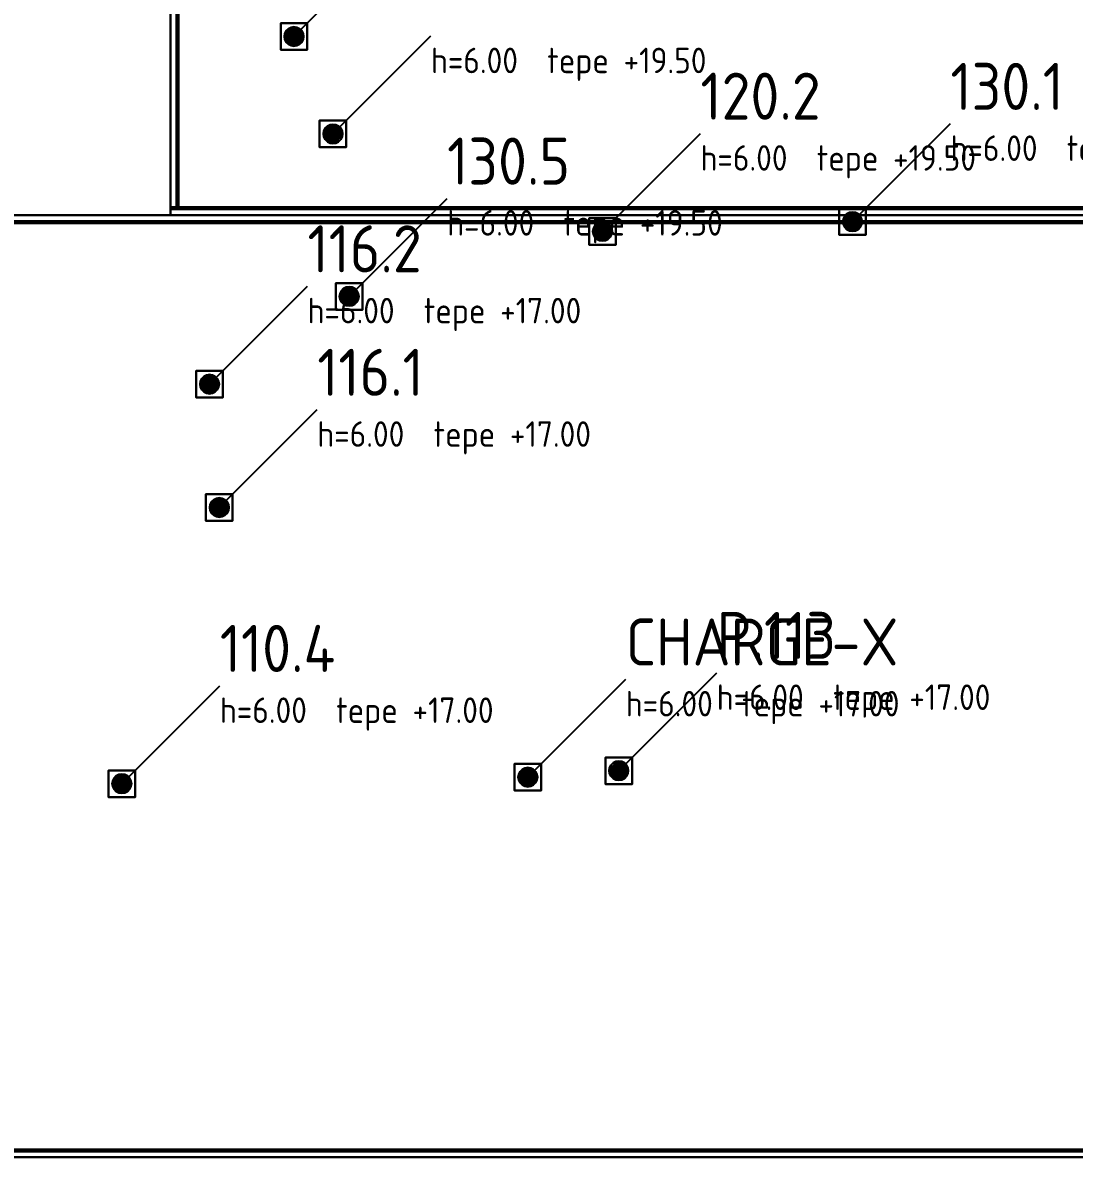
# Model space of a CAD drawing. Header units: millimetres. Extents: x 0 to 319848, y 0 to 191687.
# Drawn here: x 186377 to 240056, y 0 to 57888 of the extents above; entities that cross this region are included whole.
import ezdxf

# ---------------------------------------------------------------- set-up
doc = ezdxf.new("R2010")
doc.units = ezdxf.units.MM
for name, color, linetype in [('00-SINIR', 8, 'Continuous'), ('05-CEPHE', 253, 'Continuous'), ('10-CATI-DOSEME', 254, 'Continuous'), ('11-PARAPET', 9, 'Continuous'), ('20-BACA-110', 1, 'Continuous'), ('20-BACA-116', 3, 'Continuous'), ('20-BACA-120', 4, 'Continuous'), ('20-BACA-130', 5, 'Continuous'), ('20-BACA-180', 40, 'Continuous'), ('20-BACA-DIGER', 12, 'Continuous'), ('20-BACA-P', 92, 'Continuous'), ('30-BACA-KODU', 7, 'Continuous'), ('31-KILAVUZ-CIZGI', 8, 'Continuous')]:
    doc.layers.add(name, color=color, linetype=linetype)
doc.styles.add('ANNOT', font='isocp.shx')

# ---------------------------------------------------------------- blocks, each defined once
blk = doc.blocks.new('BACA_110_D800_H6000')
at = {"layer": '20-BACA-110'}
mesh = blk.add_polyface(dxfattribs=at)
corners = [(-680, -680), (680, -680), (680, 680), (-680, 680), (-680, -680, 400), (680, -680, 400), (680, 680, 400), (-680, 680, 400), (400, 0, 400), (380, 124, 400), (380, 124, 5550), (400, 0, 5550), (324, 235, 400), (324, 235, 5550), (235, 324, 400), (235, 324, 5550), (124, 380, 400), (124, 380, 5550), (0, 400, 400), (0, 400, 5550), (-124, 380, 400), (-124, 380, 5550), (-235, 324, 400), (-235, 324, 5550), (-324, 235, 400), (-324, 235, 5550), (-380, 124, 400), (-380, 124, 5550), (-400, 0, 400), (-400, 0, 5550), (-380, -124, 400), (-380, -124, 5550), (-324, -235, 400), (-324, -235, 5550), (-235, -324, 400), (-235, -324, 5550), (-124, -380, 400), (-124, -380, 5550), (0, -400, 400), (0, -400, 5550), (124, -380, 400), (124, -380, 5550), (235, -324, 400), (235, -324, 5550), (324, -235, 400), (324, -235, 5550), (380, -124, 400), (380, -124, 5550), (488, 0, 3130), (464, 151, 3130), (464, 151, 3270), (488, 0, 3270), (395, 287, 3130), (395, 287, 3270), (287, 395, 3130), (287, 395, 3270), (151, 464, 3130), (151, 464, 3270), (0, 488, 3130), (0, 488, 3270), (-151, 464, 3130), (-151, 464, 3270), (-287, 395, 3130), (-287, 395, 3270), (-395, 287, 3130), (-395, 287, 3270), (-464, 151, 3130), (-464, 151, 3270), (-488, 0, 3130), (-488, 0, 3270), (-464, -151, 3130), (-464, -151, 3270), (-395, -287, 3130), (-395, -287, 3270), (-287, -395, 3130), (-287, -395, 3270), (-151, -464, 3130), (-151, -464, 3270), (0, -488, 3130), (0, -488, 3270), (151, -464, 3130), (151, -464, 3270), (287, -395, 3130), (287, -395, 3270), (395, -287, 3130), (395, -287, 3270), (464, -151, 3130), (464, -151, 3270), (335, 109, 5850), (352, 0, 5850), (285, 207, 5850), (207, 285, 5850), (109, 335, 5850), (0, 352, 5850), (-109, 335, 5850), (-207, 285, 5850), (-285, 207, 5850), (-335, 109, 5850), (-352, 0, 5850), (-335, -109, 5850), (-285, -207, 5850), (-207, -285, 5850), (-109, -335, 5850), (0, -352, 5850), (109, -335, 5850), (207, -285, 5850), (285, -207, 5850), (335, -109, 5850), (380, 0, 5850), (361, 117, 5850), (361, 117, 6000), (380, 0, 6000), (307, 223, 5850), (307, 223, 6000), (223, 307, 5850), (223, 307, 6000), (117, 361, 5850), (117, 361, 6000), (0, 380, 5850), (0, 380, 6000), (-117, 361, 5850), (-117, 361, 6000), (-223, 307, 5850), (-223, 307, 6000), (-307, 223, 5850), (-307, 223, 6000), (-361, 117, 5850), (-361, 117, 6000), (-380, 0, 5850), (-380, 0, 6000), (-361, -117, 5850), (-361, -117, 6000), (-307, -223, 5850), (-307, -223, 6000), (-223, -307, 5850), (-223, -307, 6000), (-117, -361, 5850), (-117, -361, 6000), (0, -380, 5850), (0, -380, 6000), (117, -361, 5850), (117, -361, 6000), (223, -307, 5850), (223, -307, 6000), (307, -223, 5850), (307, -223, 6000), (361, -117, 5850), (361, -117, 6000)]
mesh.append_faces([[corners[k] for k in face] for face in [(0, 1, 2, 3), (4, 5, 6, 7), (0, 1, 5, 4), (1, 2, 6, 5), (2, 3, 7, 6), (3, 0, 4, 7), (8, 9, 10, 11), (9, 12, 13, 10), (12, 14, 15, 13), (14, 16, 17, 15), (16, 18, 19, 17), (18, 20, 21, 19), (20, 22, 23, 21), (22, 24, 25, 23), (24, 26, 27, 25), (26, 28, 29, 27), (28, 30, 31, 29), (30, 32, 33, 31), (32, 34, 35, 33), (34, 36, 37, 35), (36, 38, 39, 37), (38, 40, 41, 39), (40, 42, 43, 41), (42, 44, 45, 43), (44, 46, 47, 45), (46, 8, 11, 47), (8, 9, 12), (11, 10, 13), (8, 12, 14), (11, 13, 15), (8, 14, 16), (11, 15, 17), (8, 16, 18), (11, 17, 19), (8, 18, 20), (11, 19, 21), (8, 20, 22), (11, 21, 23), (8, 22, 24), (11, 23, 25), (8, 24, 26), (11, 25, 27), (8, 26, 28), (11, 27, 29), (8, 28, 30), (11, 29, 31), (8, 30, 32), (11, 31, 33), (8, 32, 34), (11, 33, 35), (8, 34, 36), (11, 35, 37), (8, 36, 38), (11, 37, 39), (8, 38, 40), (11, 39, 41), (8, 40, 42), (11, 41, 43), (8, 42, 44), (11, 43, 45), (8, 44, 46), (11, 45, 47), (48, 49, 50, 51), (49, 52, 53, 50), (52, 54, 55, 53), (54, 56, 57, 55), (56, 58, 59, 57), (58, 60, 61, 59), (60, 62, 63, 61), (62, 64, 65, 63), (64, 66, 67, 65), (66, 68, 69, 67), (68, 70, 71, 69), (70, 72, 73, 71), (72, 74, 75, 73), (74, 76, 77, 75), (76, 78, 79, 77), (78, 80, 81, 79), (80, 82, 83, 81), (82, 84, 85, 83), (84, 86, 87, 85), (86, 48, 51, 87), (11, 10, 88, 89), (10, 13, 90, 88), (13, 15, 91, 90), (15, 17, 92, 91), (17, 19, 93, 92), (19, 21, 94, 93), (21, 23, 95, 94), (23, 25, 96, 95), (25, 27, 97, 96), (27, 29, 98, 97), (29, 31, 99, 98), (31, 33, 100, 99), (33, 35, 101, 100), (35, 37, 102, 101), (37, 39, 103, 102), (39, 41, 104, 103), (41, 43, 105, 104), (43, 45, 106, 105), (45, 47, 107, 106), (47, 11, 89, 107), (108, 109, 110, 111), (109, 112, 113, 110), (112, 114, 115, 113), (114, 116, 117, 115), (116, 118, 119, 117), (118, 120, 121, 119), (120, 122, 123, 121), (122, 124, 125, 123), (124, 126, 127, 125), (126, 128, 129, 127), (128, 130, 131, 129), (130, 132, 133, 131), (132, 134, 135, 133), (134, 136, 137, 135), (136, 138, 139, 137), (138, 140, 141, 139), (140, 142, 143, 141), (142, 144, 145, 143), (144, 146, 147, 145), (146, 108, 111, 147), (108, 109, 112), (111, 110, 113), (108, 112, 114), (111, 113, 115), (108, 114, 116), (111, 115, 117), (108, 116, 118), (111, 117, 119), (108, 118, 120), (111, 119, 121), (108, 120, 122), (111, 121, 123), (108, 122, 124), (111, 123, 125), (108, 124, 126), (111, 125, 127), (108, 126, 128), (111, 127, 129), (108, 128, 130), (111, 129, 131), (108, 130, 132), (111, 131, 133), (108, 132, 134), (111, 133, 135), (108, 134, 136), (111, 135, 137), (108, 136, 138), (111, 137, 139), (108, 138, 140), (111, 139, 141), (108, 140, 142), (111, 141, 143), (108, 142, 144), (111, 143, 145), (108, 144, 146), (111, 145, 147)]])
blk = doc.blocks.new('BACA_116_D800_H6000')
at = {"layer": '20-BACA-116'}
mesh = blk.add_polyface(dxfattribs=at)
corners = [(-680, -680), (680, -680), (680, 680), (-680, 680), (-680, -680, 400), (680, -680, 400), (680, 680, 400), (-680, 680, 400), (400, 0, 400), (380, 124, 400), (380, 124, 5550), (400, 0, 5550), (324, 235, 400), (324, 235, 5550), (235, 324, 400), (235, 324, 5550), (124, 380, 400), (124, 380, 5550), (0, 400, 400), (0, 400, 5550), (-124, 380, 400), (-124, 380, 5550), (-235, 324, 400), (-235, 324, 5550), (-324, 235, 400), (-324, 235, 5550), (-380, 124, 400), (-380, 124, 5550), (-400, 0, 400), (-400, 0, 5550), (-380, -124, 400), (-380, -124, 5550), (-324, -235, 400), (-324, -235, 5550), (-235, -324, 400), (-235, -324, 5550), (-124, -380, 400), (-124, -380, 5550), (0, -400, 400), (0, -400, 5550), (124, -380, 400), (124, -380, 5550), (235, -324, 400), (235, -324, 5550), (324, -235, 400), (324, -235, 5550), (380, -124, 400), (380, -124, 5550), (488, 0, 3130), (464, 151, 3130), (464, 151, 3270), (488, 0, 3270), (395, 287, 3130), (395, 287, 3270), (287, 395, 3130), (287, 395, 3270), (151, 464, 3130), (151, 464, 3270), (0, 488, 3130), (0, 488, 3270), (-151, 464, 3130), (-151, 464, 3270), (-287, 395, 3130), (-287, 395, 3270), (-395, 287, 3130), (-395, 287, 3270), (-464, 151, 3130), (-464, 151, 3270), (-488, 0, 3130), (-488, 0, 3270), (-464, -151, 3130), (-464, -151, 3270), (-395, -287, 3130), (-395, -287, 3270), (-287, -395, 3130), (-287, -395, 3270), (-151, -464, 3130), (-151, -464, 3270), (0, -488, 3130), (0, -488, 3270), (151, -464, 3130), (151, -464, 3270), (287, -395, 3130), (287, -395, 3270), (395, -287, 3130), (395, -287, 3270), (464, -151, 3130), (464, -151, 3270), (335, 109, 5850), (352, 0, 5850), (285, 207, 5850), (207, 285, 5850), (109, 335, 5850), (0, 352, 5850), (-109, 335, 5850), (-207, 285, 5850), (-285, 207, 5850), (-335, 109, 5850), (-352, 0, 5850), (-335, -109, 5850), (-285, -207, 5850), (-207, -285, 5850), (-109, -335, 5850), (0, -352, 5850), (109, -335, 5850), (207, -285, 5850), (285, -207, 5850), (335, -109, 5850), (380, 0, 5850), (361, 117, 5850), (361, 117, 6000), (380, 0, 6000), (307, 223, 5850), (307, 223, 6000), (223, 307, 5850), (223, 307, 6000), (117, 361, 5850), (117, 361, 6000), (0, 380, 5850), (0, 380, 6000), (-117, 361, 5850), (-117, 361, 6000), (-223, 307, 5850), (-223, 307, 6000), (-307, 223, 5850), (-307, 223, 6000), (-361, 117, 5850), (-361, 117, 6000), (-380, 0, 5850), (-380, 0, 6000), (-361, -117, 5850), (-361, -117, 6000), (-307, -223, 5850), (-307, -223, 6000), (-223, -307, 5850), (-223, -307, 6000), (-117, -361, 5850), (-117, -361, 6000), (0, -380, 5850), (0, -380, 6000), (117, -361, 5850), (117, -361, 6000), (223, -307, 5850), (223, -307, 6000), (307, -223, 5850), (307, -223, 6000), (361, -117, 5850), (361, -117, 6000)]
mesh.append_faces([[corners[k] for k in face] for face in [(0, 1, 2, 3), (4, 5, 6, 7), (0, 1, 5, 4), (1, 2, 6, 5), (2, 3, 7, 6), (3, 0, 4, 7), (8, 9, 10, 11), (9, 12, 13, 10), (12, 14, 15, 13), (14, 16, 17, 15), (16, 18, 19, 17), (18, 20, 21, 19), (20, 22, 23, 21), (22, 24, 25, 23), (24, 26, 27, 25), (26, 28, 29, 27), (28, 30, 31, 29), (30, 32, 33, 31), (32, 34, 35, 33), (34, 36, 37, 35), (36, 38, 39, 37), (38, 40, 41, 39), (40, 42, 43, 41), (42, 44, 45, 43), (44, 46, 47, 45), (46, 8, 11, 47), (8, 9, 12), (11, 10, 13), (8, 12, 14), (11, 13, 15), (8, 14, 16), (11, 15, 17), (8, 16, 18), (11, 17, 19), (8, 18, 20), (11, 19, 21), (8, 20, 22), (11, 21, 23), (8, 22, 24), (11, 23, 25), (8, 24, 26), (11, 25, 27), (8, 26, 28), (11, 27, 29), (8, 28, 30), (11, 29, 31), (8, 30, 32), (11, 31, 33), (8, 32, 34), (11, 33, 35), (8, 34, 36), (11, 35, 37), (8, 36, 38), (11, 37, 39), (8, 38, 40), (11, 39, 41), (8, 40, 42), (11, 41, 43), (8, 42, 44), (11, 43, 45), (8, 44, 46), (11, 45, 47), (48, 49, 50, 51), (49, 52, 53, 50), (52, 54, 55, 53), (54, 56, 57, 55), (56, 58, 59, 57), (58, 60, 61, 59), (60, 62, 63, 61), (62, 64, 65, 63), (64, 66, 67, 65), (66, 68, 69, 67), (68, 70, 71, 69), (70, 72, 73, 71), (72, 74, 75, 73), (74, 76, 77, 75), (76, 78, 79, 77), (78, 80, 81, 79), (80, 82, 83, 81), (82, 84, 85, 83), (84, 86, 87, 85), (86, 48, 51, 87), (11, 10, 88, 89), (10, 13, 90, 88), (13, 15, 91, 90), (15, 17, 92, 91), (17, 19, 93, 92), (19, 21, 94, 93), (21, 23, 95, 94), (23, 25, 96, 95), (25, 27, 97, 96), (27, 29, 98, 97), (29, 31, 99, 98), (31, 33, 100, 99), (33, 35, 101, 100), (35, 37, 102, 101), (37, 39, 103, 102), (39, 41, 104, 103), (41, 43, 105, 104), (43, 45, 106, 105), (45, 47, 107, 106), (47, 11, 89, 107), (108, 109, 110, 111), (109, 112, 113, 110), (112, 114, 115, 113), (114, 116, 117, 115), (116, 118, 119, 117), (118, 120, 121, 119), (120, 122, 123, 121), (122, 124, 125, 123), (124, 126, 127, 125), (126, 128, 129, 127), (128, 130, 131, 129), (130, 132, 133, 131), (132, 134, 135, 133), (134, 136, 137, 135), (136, 138, 139, 137), (138, 140, 141, 139), (140, 142, 143, 141), (142, 144, 145, 143), (144, 146, 147, 145), (146, 108, 111, 147), (108, 109, 112), (111, 110, 113), (108, 112, 114), (111, 113, 115), (108, 114, 116), (111, 115, 117), (108, 116, 118), (111, 117, 119), (108, 118, 120), (111, 119, 121), (108, 120, 122), (111, 121, 123), (108, 122, 124), (111, 123, 125), (108, 124, 126), (111, 125, 127), (108, 126, 128), (111, 127, 129), (108, 128, 130), (111, 129, 131), (108, 130, 132), (111, 131, 133), (108, 132, 134), (111, 133, 135), (108, 134, 136), (111, 135, 137), (108, 136, 138), (111, 137, 139), (108, 138, 140), (111, 139, 141), (108, 140, 142), (111, 141, 143), (108, 142, 144), (111, 143, 145), (108, 144, 146), (111, 145, 147)]])
blk = doc.blocks.new('BACA_120_D800_H6000')
at = {"layer": '20-BACA-120'}
mesh = blk.add_polyface(dxfattribs=at)
corners = [(-680, -680), (680, -680), (680, 680), (-680, 680), (-680, -680, 400), (680, -680, 400), (680, 680, 400), (-680, 680, 400), (400, 0, 400), (380, 124, 400), (380, 124, 5550), (400, 0, 5550), (324, 235, 400), (324, 235, 5550), (235, 324, 400), (235, 324, 5550), (124, 380, 400), (124, 380, 5550), (0, 400, 400), (0, 400, 5550), (-124, 380, 400), (-124, 380, 5550), (-235, 324, 400), (-235, 324, 5550), (-324, 235, 400), (-324, 235, 5550), (-380, 124, 400), (-380, 124, 5550), (-400, 0, 400), (-400, 0, 5550), (-380, -124, 400), (-380, -124, 5550), (-324, -235, 400), (-324, -235, 5550), (-235, -324, 400), (-235, -324, 5550), (-124, -380, 400), (-124, -380, 5550), (0, -400, 400), (0, -400, 5550), (124, -380, 400), (124, -380, 5550), (235, -324, 400), (235, -324, 5550), (324, -235, 400), (324, -235, 5550), (380, -124, 400), (380, -124, 5550), (488, 0, 3130), (464, 151, 3130), (464, 151, 3270), (488, 0, 3270), (395, 287, 3130), (395, 287, 3270), (287, 395, 3130), (287, 395, 3270), (151, 464, 3130), (151, 464, 3270), (0, 488, 3130), (0, 488, 3270), (-151, 464, 3130), (-151, 464, 3270), (-287, 395, 3130), (-287, 395, 3270), (-395, 287, 3130), (-395, 287, 3270), (-464, 151, 3130), (-464, 151, 3270), (-488, 0, 3130), (-488, 0, 3270), (-464, -151, 3130), (-464, -151, 3270), (-395, -287, 3130), (-395, -287, 3270), (-287, -395, 3130), (-287, -395, 3270), (-151, -464, 3130), (-151, -464, 3270), (0, -488, 3130), (0, -488, 3270), (151, -464, 3130), (151, -464, 3270), (287, -395, 3130), (287, -395, 3270), (395, -287, 3130), (395, -287, 3270), (464, -151, 3130), (464, -151, 3270), (335, 109, 5850), (352, 0, 5850), (285, 207, 5850), (207, 285, 5850), (109, 335, 5850), (0, 352, 5850), (-109, 335, 5850), (-207, 285, 5850), (-285, 207, 5850), (-335, 109, 5850), (-352, 0, 5850), (-335, -109, 5850), (-285, -207, 5850), (-207, -285, 5850), (-109, -335, 5850), (0, -352, 5850), (109, -335, 5850), (207, -285, 5850), (285, -207, 5850), (335, -109, 5850), (380, 0, 5850), (361, 117, 5850), (361, 117, 6000), (380, 0, 6000), (307, 223, 5850), (307, 223, 6000), (223, 307, 5850), (223, 307, 6000), (117, 361, 5850), (117, 361, 6000), (0, 380, 5850), (0, 380, 6000), (-117, 361, 5850), (-117, 361, 6000), (-223, 307, 5850), (-223, 307, 6000), (-307, 223, 5850), (-307, 223, 6000), (-361, 117, 5850), (-361, 117, 6000), (-380, 0, 5850), (-380, 0, 6000), (-361, -117, 5850), (-361, -117, 6000), (-307, -223, 5850), (-307, -223, 6000), (-223, -307, 5850), (-223, -307, 6000), (-117, -361, 5850), (-117, -361, 6000), (0, -380, 5850), (0, -380, 6000), (117, -361, 5850), (117, -361, 6000), (223, -307, 5850), (223, -307, 6000), (307, -223, 5850), (307, -223, 6000), (361, -117, 5850), (361, -117, 6000)]
mesh.append_faces([[corners[k] for k in face] for face in [(0, 1, 2, 3), (4, 5, 6, 7), (0, 1, 5, 4), (1, 2, 6, 5), (2, 3, 7, 6), (3, 0, 4, 7), (8, 9, 10, 11), (9, 12, 13, 10), (12, 14, 15, 13), (14, 16, 17, 15), (16, 18, 19, 17), (18, 20, 21, 19), (20, 22, 23, 21), (22, 24, 25, 23), (24, 26, 27, 25), (26, 28, 29, 27), (28, 30, 31, 29), (30, 32, 33, 31), (32, 34, 35, 33), (34, 36, 37, 35), (36, 38, 39, 37), (38, 40, 41, 39), (40, 42, 43, 41), (42, 44, 45, 43), (44, 46, 47, 45), (46, 8, 11, 47), (8, 9, 12), (11, 10, 13), (8, 12, 14), (11, 13, 15), (8, 14, 16), (11, 15, 17), (8, 16, 18), (11, 17, 19), (8, 18, 20), (11, 19, 21), (8, 20, 22), (11, 21, 23), (8, 22, 24), (11, 23, 25), (8, 24, 26), (11, 25, 27), (8, 26, 28), (11, 27, 29), (8, 28, 30), (11, 29, 31), (8, 30, 32), (11, 31, 33), (8, 32, 34), (11, 33, 35), (8, 34, 36), (11, 35, 37), (8, 36, 38), (11, 37, 39), (8, 38, 40), (11, 39, 41), (8, 40, 42), (11, 41, 43), (8, 42, 44), (11, 43, 45), (8, 44, 46), (11, 45, 47), (48, 49, 50, 51), (49, 52, 53, 50), (52, 54, 55, 53), (54, 56, 57, 55), (56, 58, 59, 57), (58, 60, 61, 59), (60, 62, 63, 61), (62, 64, 65, 63), (64, 66, 67, 65), (66, 68, 69, 67), (68, 70, 71, 69), (70, 72, 73, 71), (72, 74, 75, 73), (74, 76, 77, 75), (76, 78, 79, 77), (78, 80, 81, 79), (80, 82, 83, 81), (82, 84, 85, 83), (84, 86, 87, 85), (86, 48, 51, 87), (11, 10, 88, 89), (10, 13, 90, 88), (13, 15, 91, 90), (15, 17, 92, 91), (17, 19, 93, 92), (19, 21, 94, 93), (21, 23, 95, 94), (23, 25, 96, 95), (25, 27, 97, 96), (27, 29, 98, 97), (29, 31, 99, 98), (31, 33, 100, 99), (33, 35, 101, 100), (35, 37, 102, 101), (37, 39, 103, 102), (39, 41, 104, 103), (41, 43, 105, 104), (43, 45, 106, 105), (45, 47, 107, 106), (47, 11, 89, 107), (108, 109, 110, 111), (109, 112, 113, 110), (112, 114, 115, 113), (114, 116, 117, 115), (116, 118, 119, 117), (118, 120, 121, 119), (120, 122, 123, 121), (122, 124, 125, 123), (124, 126, 127, 125), (126, 128, 129, 127), (128, 130, 131, 129), (130, 132, 133, 131), (132, 134, 135, 133), (134, 136, 137, 135), (136, 138, 139, 137), (138, 140, 141, 139), (140, 142, 143, 141), (142, 144, 145, 143), (144, 146, 147, 145), (146, 108, 111, 147), (108, 109, 112), (111, 110, 113), (108, 112, 114), (111, 113, 115), (108, 114, 116), (111, 115, 117), (108, 116, 118), (111, 117, 119), (108, 118, 120), (111, 119, 121), (108, 120, 122), (111, 121, 123), (108, 122, 124), (111, 123, 125), (108, 124, 126), (111, 125, 127), (108, 126, 128), (111, 127, 129), (108, 128, 130), (111, 129, 131), (108, 130, 132), (111, 131, 133), (108, 132, 134), (111, 133, 135), (108, 134, 136), (111, 135, 137), (108, 136, 138), (111, 137, 139), (108, 138, 140), (111, 139, 141), (108, 140, 142), (111, 141, 143), (108, 142, 144), (111, 143, 145), (108, 144, 146), (111, 145, 147)]])
blk = doc.blocks.new('BACA_130_D800_H6000')
at = {"layer": '20-BACA-130'}
mesh = blk.add_polyface(dxfattribs=at)
corners = [(-680, -680), (680, -680), (680, 680), (-680, 680), (-680, -680, 400), (680, -680, 400), (680, 680, 400), (-680, 680, 400), (400, 0, 400), (380, 124, 400), (380, 124, 5550), (400, 0, 5550), (324, 235, 400), (324, 235, 5550), (235, 324, 400), (235, 324, 5550), (124, 380, 400), (124, 380, 5550), (0, 400, 400), (0, 400, 5550), (-124, 380, 400), (-124, 380, 5550), (-235, 324, 400), (-235, 324, 5550), (-324, 235, 400), (-324, 235, 5550), (-380, 124, 400), (-380, 124, 5550), (-400, 0, 400), (-400, 0, 5550), (-380, -124, 400), (-380, -124, 5550), (-324, -235, 400), (-324, -235, 5550), (-235, -324, 400), (-235, -324, 5550), (-124, -380, 400), (-124, -380, 5550), (0, -400, 400), (0, -400, 5550), (124, -380, 400), (124, -380, 5550), (235, -324, 400), (235, -324, 5550), (324, -235, 400), (324, -235, 5550), (380, -124, 400), (380, -124, 5550), (488, 0, 3130), (464, 151, 3130), (464, 151, 3270), (488, 0, 3270), (395, 287, 3130), (395, 287, 3270), (287, 395, 3130), (287, 395, 3270), (151, 464, 3130), (151, 464, 3270), (0, 488, 3130), (0, 488, 3270), (-151, 464, 3130), (-151, 464, 3270), (-287, 395, 3130), (-287, 395, 3270), (-395, 287, 3130), (-395, 287, 3270), (-464, 151, 3130), (-464, 151, 3270), (-488, 0, 3130), (-488, 0, 3270), (-464, -151, 3130), (-464, -151, 3270), (-395, -287, 3130), (-395, -287, 3270), (-287, -395, 3130), (-287, -395, 3270), (-151, -464, 3130), (-151, -464, 3270), (0, -488, 3130), (0, -488, 3270), (151, -464, 3130), (151, -464, 3270), (287, -395, 3130), (287, -395, 3270), (395, -287, 3130), (395, -287, 3270), (464, -151, 3130), (464, -151, 3270), (335, 109, 5850), (352, 0, 5850), (285, 207, 5850), (207, 285, 5850), (109, 335, 5850), (0, 352, 5850), (-109, 335, 5850), (-207, 285, 5850), (-285, 207, 5850), (-335, 109, 5850), (-352, 0, 5850), (-335, -109, 5850), (-285, -207, 5850), (-207, -285, 5850), (-109, -335, 5850), (0, -352, 5850), (109, -335, 5850), (207, -285, 5850), (285, -207, 5850), (335, -109, 5850), (380, 0, 5850), (361, 117, 5850), (361, 117, 6000), (380, 0, 6000), (307, 223, 5850), (307, 223, 6000), (223, 307, 5850), (223, 307, 6000), (117, 361, 5850), (117, 361, 6000), (0, 380, 5850), (0, 380, 6000), (-117, 361, 5850), (-117, 361, 6000), (-223, 307, 5850), (-223, 307, 6000), (-307, 223, 5850), (-307, 223, 6000), (-361, 117, 5850), (-361, 117, 6000), (-380, 0, 5850), (-380, 0, 6000), (-361, -117, 5850), (-361, -117, 6000), (-307, -223, 5850), (-307, -223, 6000), (-223, -307, 5850), (-223, -307, 6000), (-117, -361, 5850), (-117, -361, 6000), (0, -380, 5850), (0, -380, 6000), (117, -361, 5850), (117, -361, 6000), (223, -307, 5850), (223, -307, 6000), (307, -223, 5850), (307, -223, 6000), (361, -117, 5850), (361, -117, 6000)]
mesh.append_faces([[corners[k] for k in face] for face in [(0, 1, 2, 3), (4, 5, 6, 7), (0, 1, 5, 4), (1, 2, 6, 5), (2, 3, 7, 6), (3, 0, 4, 7), (8, 9, 10, 11), (9, 12, 13, 10), (12, 14, 15, 13), (14, 16, 17, 15), (16, 18, 19, 17), (18, 20, 21, 19), (20, 22, 23, 21), (22, 24, 25, 23), (24, 26, 27, 25), (26, 28, 29, 27), (28, 30, 31, 29), (30, 32, 33, 31), (32, 34, 35, 33), (34, 36, 37, 35), (36, 38, 39, 37), (38, 40, 41, 39), (40, 42, 43, 41), (42, 44, 45, 43), (44, 46, 47, 45), (46, 8, 11, 47), (8, 9, 12), (11, 10, 13), (8, 12, 14), (11, 13, 15), (8, 14, 16), (11, 15, 17), (8, 16, 18), (11, 17, 19), (8, 18, 20), (11, 19, 21), (8, 20, 22), (11, 21, 23), (8, 22, 24), (11, 23, 25), (8, 24, 26), (11, 25, 27), (8, 26, 28), (11, 27, 29), (8, 28, 30), (11, 29, 31), (8, 30, 32), (11, 31, 33), (8, 32, 34), (11, 33, 35), (8, 34, 36), (11, 35, 37), (8, 36, 38), (11, 37, 39), (8, 38, 40), (11, 39, 41), (8, 40, 42), (11, 41, 43), (8, 42, 44), (11, 43, 45), (8, 44, 46), (11, 45, 47), (48, 49, 50, 51), (49, 52, 53, 50), (52, 54, 55, 53), (54, 56, 57, 55), (56, 58, 59, 57), (58, 60, 61, 59), (60, 62, 63, 61), (62, 64, 65, 63), (64, 66, 67, 65), (66, 68, 69, 67), (68, 70, 71, 69), (70, 72, 73, 71), (72, 74, 75, 73), (74, 76, 77, 75), (76, 78, 79, 77), (78, 80, 81, 79), (80, 82, 83, 81), (82, 84, 85, 83), (84, 86, 87, 85), (86, 48, 51, 87), (11, 10, 88, 89), (10, 13, 90, 88), (13, 15, 91, 90), (15, 17, 92, 91), (17, 19, 93, 92), (19, 21, 94, 93), (21, 23, 95, 94), (23, 25, 96, 95), (25, 27, 97, 96), (27, 29, 98, 97), (29, 31, 99, 98), (31, 33, 100, 99), (33, 35, 101, 100), (35, 37, 102, 101), (37, 39, 103, 102), (39, 41, 104, 103), (41, 43, 105, 104), (43, 45, 106, 105), (45, 47, 107, 106), (47, 11, 89, 107), (108, 109, 110, 111), (109, 112, 113, 110), (112, 114, 115, 113), (114, 116, 117, 115), (116, 118, 119, 117), (118, 120, 121, 119), (120, 122, 123, 121), (122, 124, 125, 123), (124, 126, 127, 125), (126, 128, 129, 127), (128, 130, 131, 129), (130, 132, 133, 131), (132, 134, 135, 133), (134, 136, 137, 135), (136, 138, 139, 137), (138, 140, 141, 139), (140, 142, 143, 141), (142, 144, 145, 143), (144, 146, 147, 145), (146, 108, 111, 147), (108, 109, 112), (111, 110, 113), (108, 112, 114), (111, 113, 115), (108, 114, 116), (111, 115, 117), (108, 116, 118), (111, 117, 119), (108, 118, 120), (111, 119, 121), (108, 120, 122), (111, 121, 123), (108, 122, 124), (111, 123, 125), (108, 124, 126), (111, 125, 127), (108, 126, 128), (111, 127, 129), (108, 128, 130), (111, 129, 131), (108, 130, 132), (111, 131, 133), (108, 132, 134), (111, 133, 135), (108, 134, 136), (111, 135, 137), (108, 136, 138), (111, 137, 139), (108, 138, 140), (111, 139, 141), (108, 140, 142), (111, 141, 143), (108, 142, 144), (111, 143, 145), (108, 144, 146), (111, 145, 147)]])
blk = doc.blocks.new('BACA_180_D800_H6000')
at = {"layer": '20-BACA-180'}
mesh = blk.add_polyface(dxfattribs=at)
corners = [(-680, -680), (680, -680), (680, 680), (-680, 680), (-680, -680, 400), (680, -680, 400), (680, 680, 400), (-680, 680, 400), (400, 0, 400), (380, 124, 400), (380, 124, 5550), (400, 0, 5550), (324, 235, 400), (324, 235, 5550), (235, 324, 400), (235, 324, 5550), (124, 380, 400), (124, 380, 5550), (0, 400, 400), (0, 400, 5550), (-124, 380, 400), (-124, 380, 5550), (-235, 324, 400), (-235, 324, 5550), (-324, 235, 400), (-324, 235, 5550), (-380, 124, 400), (-380, 124, 5550), (-400, 0, 400), (-400, 0, 5550), (-380, -124, 400), (-380, -124, 5550), (-324, -235, 400), (-324, -235, 5550), (-235, -324, 400), (-235, -324, 5550), (-124, -380, 400), (-124, -380, 5550), (0, -400, 400), (0, -400, 5550), (124, -380, 400), (124, -380, 5550), (235, -324, 400), (235, -324, 5550), (324, -235, 400), (324, -235, 5550), (380, -124, 400), (380, -124, 5550), (488, 0, 3130), (464, 151, 3130), (464, 151, 3270), (488, 0, 3270), (395, 287, 3130), (395, 287, 3270), (287, 395, 3130), (287, 395, 3270), (151, 464, 3130), (151, 464, 3270), (0, 488, 3130), (0, 488, 3270), (-151, 464, 3130), (-151, 464, 3270), (-287, 395, 3130), (-287, 395, 3270), (-395, 287, 3130), (-395, 287, 3270), (-464, 151, 3130), (-464, 151, 3270), (-488, 0, 3130), (-488, 0, 3270), (-464, -151, 3130), (-464, -151, 3270), (-395, -287, 3130), (-395, -287, 3270), (-287, -395, 3130), (-287, -395, 3270), (-151, -464, 3130), (-151, -464, 3270), (0, -488, 3130), (0, -488, 3270), (151, -464, 3130), (151, -464, 3270), (287, -395, 3130), (287, -395, 3270), (395, -287, 3130), (395, -287, 3270), (464, -151, 3130), (464, -151, 3270), (335, 109, 5850), (352, 0, 5850), (285, 207, 5850), (207, 285, 5850), (109, 335, 5850), (0, 352, 5850), (-109, 335, 5850), (-207, 285, 5850), (-285, 207, 5850), (-335, 109, 5850), (-352, 0, 5850), (-335, -109, 5850), (-285, -207, 5850), (-207, -285, 5850), (-109, -335, 5850), (0, -352, 5850), (109, -335, 5850), (207, -285, 5850), (285, -207, 5850), (335, -109, 5850), (380, 0, 5850), (361, 117, 5850), (361, 117, 6000), (380, 0, 6000), (307, 223, 5850), (307, 223, 6000), (223, 307, 5850), (223, 307, 6000), (117, 361, 5850), (117, 361, 6000), (0, 380, 5850), (0, 380, 6000), (-117, 361, 5850), (-117, 361, 6000), (-223, 307, 5850), (-223, 307, 6000), (-307, 223, 5850), (-307, 223, 6000), (-361, 117, 5850), (-361, 117, 6000), (-380, 0, 5850), (-380, 0, 6000), (-361, -117, 5850), (-361, -117, 6000), (-307, -223, 5850), (-307, -223, 6000), (-223, -307, 5850), (-223, -307, 6000), (-117, -361, 5850), (-117, -361, 6000), (0, -380, 5850), (0, -380, 6000), (117, -361, 5850), (117, -361, 6000), (223, -307, 5850), (223, -307, 6000), (307, -223, 5850), (307, -223, 6000), (361, -117, 5850), (361, -117, 6000)]
mesh.append_faces([[corners[k] for k in face] for face in [(0, 1, 2, 3), (4, 5, 6, 7), (0, 1, 5, 4), (1, 2, 6, 5), (2, 3, 7, 6), (3, 0, 4, 7), (8, 9, 10, 11), (9, 12, 13, 10), (12, 14, 15, 13), (14, 16, 17, 15), (16, 18, 19, 17), (18, 20, 21, 19), (20, 22, 23, 21), (22, 24, 25, 23), (24, 26, 27, 25), (26, 28, 29, 27), (28, 30, 31, 29), (30, 32, 33, 31), (32, 34, 35, 33), (34, 36, 37, 35), (36, 38, 39, 37), (38, 40, 41, 39), (40, 42, 43, 41), (42, 44, 45, 43), (44, 46, 47, 45), (46, 8, 11, 47), (8, 9, 12), (11, 10, 13), (8, 12, 14), (11, 13, 15), (8, 14, 16), (11, 15, 17), (8, 16, 18), (11, 17, 19), (8, 18, 20), (11, 19, 21), (8, 20, 22), (11, 21, 23), (8, 22, 24), (11, 23, 25), (8, 24, 26), (11, 25, 27), (8, 26, 28), (11, 27, 29), (8, 28, 30), (11, 29, 31), (8, 30, 32), (11, 31, 33), (8, 32, 34), (11, 33, 35), (8, 34, 36), (11, 35, 37), (8, 36, 38), (11, 37, 39), (8, 38, 40), (11, 39, 41), (8, 40, 42), (11, 41, 43), (8, 42, 44), (11, 43, 45), (8, 44, 46), (11, 45, 47), (48, 49, 50, 51), (49, 52, 53, 50), (52, 54, 55, 53), (54, 56, 57, 55), (56, 58, 59, 57), (58, 60, 61, 59), (60, 62, 63, 61), (62, 64, 65, 63), (64, 66, 67, 65), (66, 68, 69, 67), (68, 70, 71, 69), (70, 72, 73, 71), (72, 74, 75, 73), (74, 76, 77, 75), (76, 78, 79, 77), (78, 80, 81, 79), (80, 82, 83, 81), (82, 84, 85, 83), (84, 86, 87, 85), (86, 48, 51, 87), (11, 10, 88, 89), (10, 13, 90, 88), (13, 15, 91, 90), (15, 17, 92, 91), (17, 19, 93, 92), (19, 21, 94, 93), (21, 23, 95, 94), (23, 25, 96, 95), (25, 27, 97, 96), (27, 29, 98, 97), (29, 31, 99, 98), (31, 33, 100, 99), (33, 35, 101, 100), (35, 37, 102, 101), (37, 39, 103, 102), (39, 41, 104, 103), (41, 43, 105, 104), (43, 45, 106, 105), (45, 47, 107, 106), (47, 11, 89, 107), (108, 109, 110, 111), (109, 112, 113, 110), (112, 114, 115, 113), (114, 116, 117, 115), (116, 118, 119, 117), (118, 120, 121, 119), (120, 122, 123, 121), (122, 124, 125, 123), (124, 126, 127, 125), (126, 128, 129, 127), (128, 130, 131, 129), (130, 132, 133, 131), (132, 134, 135, 133), (134, 136, 137, 135), (136, 138, 139, 137), (138, 140, 141, 139), (140, 142, 143, 141), (142, 144, 145, 143), (144, 146, 147, 145), (146, 108, 111, 147), (108, 109, 112), (111, 110, 113), (108, 112, 114), (111, 113, 115), (108, 114, 116), (111, 115, 117), (108, 116, 118), (111, 117, 119), (108, 118, 120), (111, 119, 121), (108, 120, 122), (111, 121, 123), (108, 122, 124), (111, 123, 125), (108, 124, 126), (111, 125, 127), (108, 126, 128), (111, 127, 129), (108, 128, 130), (111, 129, 131), (108, 130, 132), (111, 131, 133), (108, 132, 134), (111, 133, 135), (108, 134, 136), (111, 135, 137), (108, 136, 138), (111, 137, 139), (108, 138, 140), (111, 139, 141), (108, 140, 142), (111, 141, 143), (108, 142, 144), (111, 143, 145), (108, 144, 146), (111, 145, 147)]])
blk = doc.blocks.new('BACA_P_D800_H6000')
at = {"layer": '20-BACA-P'}
mesh = blk.add_polyface(dxfattribs=at)
corners = [(-680, -680), (680, -680), (680, 680), (-680, 680), (-680, -680, 400), (680, -680, 400), (680, 680, 400), (-680, 680, 400), (400, 0, 400), (380, 124, 400), (380, 124, 5550), (400, 0, 5550), (324, 235, 400), (324, 235, 5550), (235, 324, 400), (235, 324, 5550), (124, 380, 400), (124, 380, 5550), (0, 400, 400), (0, 400, 5550), (-124, 380, 400), (-124, 380, 5550), (-235, 324, 400), (-235, 324, 5550), (-324, 235, 400), (-324, 235, 5550), (-380, 124, 400), (-380, 124, 5550), (-400, 0, 400), (-400, 0, 5550), (-380, -124, 400), (-380, -124, 5550), (-324, -235, 400), (-324, -235, 5550), (-235, -324, 400), (-235, -324, 5550), (-124, -380, 400), (-124, -380, 5550), (0, -400, 400), (0, -400, 5550), (124, -380, 400), (124, -380, 5550), (235, -324, 400), (235, -324, 5550), (324, -235, 400), (324, -235, 5550), (380, -124, 400), (380, -124, 5550), (488, 0, 3130), (464, 151, 3130), (464, 151, 3270), (488, 0, 3270), (395, 287, 3130), (395, 287, 3270), (287, 395, 3130), (287, 395, 3270), (151, 464, 3130), (151, 464, 3270), (0, 488, 3130), (0, 488, 3270), (-151, 464, 3130), (-151, 464, 3270), (-287, 395, 3130), (-287, 395, 3270), (-395, 287, 3130), (-395, 287, 3270), (-464, 151, 3130), (-464, 151, 3270), (-488, 0, 3130), (-488, 0, 3270), (-464, -151, 3130), (-464, -151, 3270), (-395, -287, 3130), (-395, -287, 3270), (-287, -395, 3130), (-287, -395, 3270), (-151, -464, 3130), (-151, -464, 3270), (0, -488, 3130), (0, -488, 3270), (151, -464, 3130), (151, -464, 3270), (287, -395, 3130), (287, -395, 3270), (395, -287, 3130), (395, -287, 3270), (464, -151, 3130), (464, -151, 3270), (335, 109, 5850), (352, 0, 5850), (285, 207, 5850), (207, 285, 5850), (109, 335, 5850), (0, 352, 5850), (-109, 335, 5850), (-207, 285, 5850), (-285, 207, 5850), (-335, 109, 5850), (-352, 0, 5850), (-335, -109, 5850), (-285, -207, 5850), (-207, -285, 5850), (-109, -335, 5850), (0, -352, 5850), (109, -335, 5850), (207, -285, 5850), (285, -207, 5850), (335, -109, 5850), (380, 0, 5850), (361, 117, 5850), (361, 117, 6000), (380, 0, 6000), (307, 223, 5850), (307, 223, 6000), (223, 307, 5850), (223, 307, 6000), (117, 361, 5850), (117, 361, 6000), (0, 380, 5850), (0, 380, 6000), (-117, 361, 5850), (-117, 361, 6000), (-223, 307, 5850), (-223, 307, 6000), (-307, 223, 5850), (-307, 223, 6000), (-361, 117, 5850), (-361, 117, 6000), (-380, 0, 5850), (-380, 0, 6000), (-361, -117, 5850), (-361, -117, 6000), (-307, -223, 5850), (-307, -223, 6000), (-223, -307, 5850), (-223, -307, 6000), (-117, -361, 5850), (-117, -361, 6000), (0, -380, 5850), (0, -380, 6000), (117, -361, 5850), (117, -361, 6000), (223, -307, 5850), (223, -307, 6000), (307, -223, 5850), (307, -223, 6000), (361, -117, 5850), (361, -117, 6000)]
mesh.append_faces([[corners[k] for k in face] for face in [(0, 1, 2, 3), (4, 5, 6, 7), (0, 1, 5, 4), (1, 2, 6, 5), (2, 3, 7, 6), (3, 0, 4, 7), (8, 9, 10, 11), (9, 12, 13, 10), (12, 14, 15, 13), (14, 16, 17, 15), (16, 18, 19, 17), (18, 20, 21, 19), (20, 22, 23, 21), (22, 24, 25, 23), (24, 26, 27, 25), (26, 28, 29, 27), (28, 30, 31, 29), (30, 32, 33, 31), (32, 34, 35, 33), (34, 36, 37, 35), (36, 38, 39, 37), (38, 40, 41, 39), (40, 42, 43, 41), (42, 44, 45, 43), (44, 46, 47, 45), (46, 8, 11, 47), (8, 9, 12), (11, 10, 13), (8, 12, 14), (11, 13, 15), (8, 14, 16), (11, 15, 17), (8, 16, 18), (11, 17, 19), (8, 18, 20), (11, 19, 21), (8, 20, 22), (11, 21, 23), (8, 22, 24), (11, 23, 25), (8, 24, 26), (11, 25, 27), (8, 26, 28), (11, 27, 29), (8, 28, 30), (11, 29, 31), (8, 30, 32), (11, 31, 33), (8, 32, 34), (11, 33, 35), (8, 34, 36), (11, 35, 37), (8, 36, 38), (11, 37, 39), (8, 38, 40), (11, 39, 41), (8, 40, 42), (11, 41, 43), (8, 42, 44), (11, 43, 45), (8, 44, 46), (11, 45, 47), (48, 49, 50, 51), (49, 52, 53, 50), (52, 54, 55, 53), (54, 56, 57, 55), (56, 58, 59, 57), (58, 60, 61, 59), (60, 62, 63, 61), (62, 64, 65, 63), (64, 66, 67, 65), (66, 68, 69, 67), (68, 70, 71, 69), (70, 72, 73, 71), (72, 74, 75, 73), (74, 76, 77, 75), (76, 78, 79, 77), (78, 80, 81, 79), (80, 82, 83, 81), (82, 84, 85, 83), (84, 86, 87, 85), (86, 48, 51, 87), (11, 10, 88, 89), (10, 13, 90, 88), (13, 15, 91, 90), (15, 17, 92, 91), (17, 19, 93, 92), (19, 21, 94, 93), (21, 23, 95, 94), (23, 25, 96, 95), (25, 27, 97, 96), (27, 29, 98, 97), (29, 31, 99, 98), (31, 33, 100, 99), (33, 35, 101, 100), (35, 37, 102, 101), (37, 39, 103, 102), (39, 41, 104, 103), (41, 43, 105, 104), (43, 45, 106, 105), (45, 47, 107, 106), (47, 11, 89, 107), (108, 109, 110, 111), (109, 112, 113, 110), (112, 114, 115, 113), (114, 116, 117, 115), (116, 118, 119, 117), (118, 120, 121, 119), (120, 122, 123, 121), (122, 124, 125, 123), (124, 126, 127, 125), (126, 128, 129, 127), (128, 130, 131, 129), (130, 132, 133, 131), (132, 134, 135, 133), (134, 136, 137, 135), (136, 138, 139, 137), (138, 140, 141, 139), (140, 142, 143, 141), (142, 144, 145, 143), (144, 146, 147, 145), (146, 108, 111, 147), (108, 109, 112), (111, 110, 113), (108, 112, 114), (111, 113, 115), (108, 114, 116), (111, 115, 117), (108, 116, 118), (111, 117, 119), (108, 118, 120), (111, 119, 121), (108, 120, 122), (111, 121, 123), (108, 122, 124), (111, 123, 125), (108, 124, 126), (111, 125, 127), (108, 126, 128), (111, 127, 129), (108, 128, 130), (111, 129, 131), (108, 130, 132), (111, 131, 133), (108, 132, 134), (111, 133, 135), (108, 134, 136), (111, 135, 137), (108, 136, 138), (111, 137, 139), (108, 138, 140), (111, 139, 141), (108, 140, 142), (111, 141, 143), (108, 142, 144), (111, 143, 145), (108, 144, 146), (111, 145, 147)]])
blk = doc.blocks.new('BACA_DIGER_D800_H6000')
at = {"layer": '20-BACA-DIGER'}
mesh = blk.add_polyface(dxfattribs=at)
corners = [(-680, -680), (680, -680), (680, 680), (-680, 680), (-680, -680, 400), (680, -680, 400), (680, 680, 400), (-680, 680, 400), (400, 0, 400), (380, 124, 400), (380, 124, 5550), (400, 0, 5550), (324, 235, 400), (324, 235, 5550), (235, 324, 400), (235, 324, 5550), (124, 380, 400), (124, 380, 5550), (0, 400, 400), (0, 400, 5550), (-124, 380, 400), (-124, 380, 5550), (-235, 324, 400), (-235, 324, 5550), (-324, 235, 400), (-324, 235, 5550), (-380, 124, 400), (-380, 124, 5550), (-400, 0, 400), (-400, 0, 5550), (-380, -124, 400), (-380, -124, 5550), (-324, -235, 400), (-324, -235, 5550), (-235, -324, 400), (-235, -324, 5550), (-124, -380, 400), (-124, -380, 5550), (0, -400, 400), (0, -400, 5550), (124, -380, 400), (124, -380, 5550), (235, -324, 400), (235, -324, 5550), (324, -235, 400), (324, -235, 5550), (380, -124, 400), (380, -124, 5550), (488, 0, 3130), (464, 151, 3130), (464, 151, 3270), (488, 0, 3270), (395, 287, 3130), (395, 287, 3270), (287, 395, 3130), (287, 395, 3270), (151, 464, 3130), (151, 464, 3270), (0, 488, 3130), (0, 488, 3270), (-151, 464, 3130), (-151, 464, 3270), (-287, 395, 3130), (-287, 395, 3270), (-395, 287, 3130), (-395, 287, 3270), (-464, 151, 3130), (-464, 151, 3270), (-488, 0, 3130), (-488, 0, 3270), (-464, -151, 3130), (-464, -151, 3270), (-395, -287, 3130), (-395, -287, 3270), (-287, -395, 3130), (-287, -395, 3270), (-151, -464, 3130), (-151, -464, 3270), (0, -488, 3130), (0, -488, 3270), (151, -464, 3130), (151, -464, 3270), (287, -395, 3130), (287, -395, 3270), (395, -287, 3130), (395, -287, 3270), (464, -151, 3130), (464, -151, 3270), (335, 109, 5850), (352, 0, 5850), (285, 207, 5850), (207, 285, 5850), (109, 335, 5850), (0, 352, 5850), (-109, 335, 5850), (-207, 285, 5850), (-285, 207, 5850), (-335, 109, 5850), (-352, 0, 5850), (-335, -109, 5850), (-285, -207, 5850), (-207, -285, 5850), (-109, -335, 5850), (0, -352, 5850), (109, -335, 5850), (207, -285, 5850), (285, -207, 5850), (335, -109, 5850), (380, 0, 5850), (361, 117, 5850), (361, 117, 6000), (380, 0, 6000), (307, 223, 5850), (307, 223, 6000), (223, 307, 5850), (223, 307, 6000), (117, 361, 5850), (117, 361, 6000), (0, 380, 5850), (0, 380, 6000), (-117, 361, 5850), (-117, 361, 6000), (-223, 307, 5850), (-223, 307, 6000), (-307, 223, 5850), (-307, 223, 6000), (-361, 117, 5850), (-361, 117, 6000), (-380, 0, 5850), (-380, 0, 6000), (-361, -117, 5850), (-361, -117, 6000), (-307, -223, 5850), (-307, -223, 6000), (-223, -307, 5850), (-223, -307, 6000), (-117, -361, 5850), (-117, -361, 6000), (0, -380, 5850), (0, -380, 6000), (117, -361, 5850), (117, -361, 6000), (223, -307, 5850), (223, -307, 6000), (307, -223, 5850), (307, -223, 6000), (361, -117, 5850), (361, -117, 6000)]
mesh.append_faces([[corners[k] for k in face] for face in [(0, 1, 2, 3), (4, 5, 6, 7), (0, 1, 5, 4), (1, 2, 6, 5), (2, 3, 7, 6), (3, 0, 4, 7), (8, 9, 10, 11), (9, 12, 13, 10), (12, 14, 15, 13), (14, 16, 17, 15), (16, 18, 19, 17), (18, 20, 21, 19), (20, 22, 23, 21), (22, 24, 25, 23), (24, 26, 27, 25), (26, 28, 29, 27), (28, 30, 31, 29), (30, 32, 33, 31), (32, 34, 35, 33), (34, 36, 37, 35), (36, 38, 39, 37), (38, 40, 41, 39), (40, 42, 43, 41), (42, 44, 45, 43), (44, 46, 47, 45), (46, 8, 11, 47), (8, 9, 12), (11, 10, 13), (8, 12, 14), (11, 13, 15), (8, 14, 16), (11, 15, 17), (8, 16, 18), (11, 17, 19), (8, 18, 20), (11, 19, 21), (8, 20, 22), (11, 21, 23), (8, 22, 24), (11, 23, 25), (8, 24, 26), (11, 25, 27), (8, 26, 28), (11, 27, 29), (8, 28, 30), (11, 29, 31), (8, 30, 32), (11, 31, 33), (8, 32, 34), (11, 33, 35), (8, 34, 36), (11, 35, 37), (8, 36, 38), (11, 37, 39), (8, 38, 40), (11, 39, 41), (8, 40, 42), (11, 41, 43), (8, 42, 44), (11, 43, 45), (8, 44, 46), (11, 45, 47), (48, 49, 50, 51), (49, 52, 53, 50), (52, 54, 55, 53), (54, 56, 57, 55), (56, 58, 59, 57), (58, 60, 61, 59), (60, 62, 63, 61), (62, 64, 65, 63), (64, 66, 67, 65), (66, 68, 69, 67), (68, 70, 71, 69), (70, 72, 73, 71), (72, 74, 75, 73), (74, 76, 77, 75), (76, 78, 79, 77), (78, 80, 81, 79), (80, 82, 83, 81), (82, 84, 85, 83), (84, 86, 87, 85), (86, 48, 51, 87), (11, 10, 88, 89), (10, 13, 90, 88), (13, 15, 91, 90), (15, 17, 92, 91), (17, 19, 93, 92), (19, 21, 94, 93), (21, 23, 95, 94), (23, 25, 96, 95), (25, 27, 97, 96), (27, 29, 98, 97), (29, 31, 99, 98), (31, 33, 100, 99), (33, 35, 101, 100), (35, 37, 102, 101), (37, 39, 103, 102), (39, 41, 104, 103), (41, 43, 105, 104), (43, 45, 106, 105), (45, 47, 107, 106), (47, 11, 89, 107), (108, 109, 110, 111), (109, 112, 113, 110), (112, 114, 115, 113), (114, 116, 117, 115), (116, 118, 119, 117), (118, 120, 121, 119), (120, 122, 123, 121), (122, 124, 125, 123), (124, 126, 127, 125), (126, 128, 129, 127), (128, 130, 131, 129), (130, 132, 133, 131), (132, 134, 135, 133), (134, 136, 137, 135), (136, 138, 139, 137), (138, 140, 141, 139), (140, 142, 143, 141), (142, 144, 145, 143), (144, 146, 147, 145), (146, 108, 111, 147), (108, 109, 112), (111, 110, 113), (108, 112, 114), (111, 113, 115), (108, 114, 116), (111, 115, 117), (108, 116, 118), (111, 117, 119), (108, 118, 120), (111, 119, 121), (108, 120, 122), (111, 121, 123), (108, 122, 124), (111, 123, 125), (108, 124, 126), (111, 125, 127), (108, 126, 128), (111, 127, 129), (108, 128, 130), (111, 129, 131), (108, 130, 132), (111, 131, 133), (108, 132, 134), (111, 133, 135), (108, 134, 136), (111, 135, 137), (108, 136, 138), (111, 137, 139), (108, 138, 140), (111, 139, 141), (108, 140, 142), (111, 141, 143), (108, 142, 144), (111, 143, 145), (108, 144, 146), (111, 145, 147)]])

msp = doc.modelspace()

# ---------------------------------------------------------------- linework, layer by layer
at = {"layer": '00-SINIR'}
for points in [[(193927.5, 48067.5), (300007.5, 48067.5), (300007.5, 127627.5), (193927.5, 127627.5)], [(0, 0), (300007.5, 0), (300007.5, 48067.5), (0, 48067.5)]]:
    msp.add_lwpolyline(points, close=True, dxfattribs=at)
at = {"layer": '31-KILAVUZ-CIZGI'}
for points in [[(200226, 57183.75, 19500), (200226, 57183.75, 22000), (205226, 62183.75, 22000)], [(202215, 52211.25, 19500), (202215, 52211.25, 22000), (207215, 57211.25, 22000)], [(228735, 47736, 19500), (228735, 47736, 22000), (233735, 52736, 22000)], [(215972.25, 47238.75, 19500), (215972.25, 47238.75, 22000), (220972.25, 52238.75, 22000)], [(203043.75, 43923.75, 19500), (203043.75, 43923.75, 22000), (208043.75, 48923.75, 22000)], [(195916.5, 39448.5, 17000), (195916.5, 39448.5, 19500), (200916.5, 44448.5, 19500)], [(196413.75, 33150, 17000), (196413.75, 33150, 19500), (201413.75, 38150, 19500)], [(212160, 19392.75, 17000), (212160, 19392.75, 19500), (217160, 24392.75, 19500)], [(216801, 19724.25, 17000), (216801, 19724.25, 19500), (221801, 24724.25, 19500)], [(191441.25, 19061.25, 17000), (191441.25, 19061.25, 19500), (196441.25, 24061.25, 19500)]]:
    msp.add_polyline3d(points, dxfattribs=at)

# ---------------------------------------------------------------- block references
at = {"layer": '20-BACA-110'}
msp.add_blockref('BACA_110_D800_H6000', (191441.25, 19061.25, 11000), dxfattribs=at)
at = {"layer": '20-BACA-116'}
for p in [(195916.5, 39448.5, 11000), (196413.75, 33150, 11000)]:
    msp.add_blockref('BACA_116_D800_H6000', p, dxfattribs=at)
at = {"layer": '20-BACA-120'}
msp.add_blockref('BACA_120_D800_H6000', (215972.25, 47238.75, 13500), dxfattribs=at)
at = {"layer": '20-BACA-130'}
for p in [(202215, 52211.25, 13500), (228735, 47736, 13500), (203043.75, 43923.75, 13500)]:
    msp.add_blockref('BACA_130_D800_H6000', p, dxfattribs=at)
at = {"layer": '20-BACA-180'}
msp.add_blockref('BACA_180_D800_H6000', (200226, 57183.75, 13500), dxfattribs=at)
at = {"layer": '20-BACA-DIGER'}
msp.add_blockref('BACA_DIGER_D800_H6000', (212160, 19392.75, 11000), dxfattribs=at)
at = {"layer": '20-BACA-P'}
msp.add_blockref('BACA_P_D800_H6000', (216801, 19724.25, 11000), dxfattribs=at)

# ---------------------------------------------------------------- texts
at = {"layer": '30-BACA-KODU', "color": 8, "style": 'ANNOT'}
for s, p in [('h=6.00  tepe +19.50', (207215, 55311.25, 22000)), ('h=6.00  tepe +19.50', (233735, 50836, 22000)), ('h=6.00  tepe +19.50', (220972.25, 50338.75, 22000)), ('h=6.00  tepe +19.50', (208043.75, 47023.75, 22000)), ('h=6.00  tepe +17.00', (200916.5, 42548.5, 19500)), ('h=6.00  tepe +17.00', (201413.75, 36250, 19500)), ('h=6.00  tepe +17.00', (217160, 22492.75, 19500)), ('h=6.00  tepe +17.00', (221801, 22824.25, 19500)), ('h=6.00  tepe +17.00', (196441.25, 22161.25, 19500))]:
    msp.add_text(s, height=1300, dxfattribs=at).set_placement(p)
at = {"layer": '30-BACA-KODU', "color": 5, "style": 'ANNOT'}
for s, p in [('130.1', (233735, 53436, 22000)), ('130.5', (208043.75, 49623.75, 22000))]:
    msp.add_text(s, height=2400, dxfattribs=at).set_placement(p)
at = {"layer": '30-BACA-KODU', "color": 4, "style": 'ANNOT'}
msp.add_text('120.2', height=2400, dxfattribs=at).set_placement((220972.25, 52938.75, 22000))
at = {"layer": '30-BACA-KODU', "color": 3, "style": 'ANNOT'}
for s, p in [('116.2', (200916.5, 45148.5, 19500)), ('116.1', (201413.75, 38850, 19500))]:
    msp.add_text(s, height=2400, dxfattribs=at).set_placement(p)
at = {"layer": '30-BACA-KODU', "color": 92, "style": 'ANNOT'}
msp.add_text('P.113', height=2400, dxfattribs=at).set_placement((221801, 25424.25, 19500))
at = {"layer": '30-BACA-KODU', "color": 12, "style": 'ANNOT'}
msp.add_text('CHARGE-X', height=2400, dxfattribs=at).set_placement((217160, 25092.75, 19500))
at = {"layer": '30-BACA-KODU', "color": 1, "style": 'ANNOT'}
msp.add_text('110.4', height=2400, dxfattribs=at).set_placement((196441.25, 24761.25, 19500))

# ---------------------------------------------------------------- meshes
at = {"layer": '05-CEPHE'}
mesh = msp.add_polyface(dxfattribs=at)
corners = [(193927.5, 48067.5), (300007.5, 48067.5), (300007.5, 48467.5), (193927.5, 48467.5), (193927.5, 48067.5, 13100), (300007.5, 48067.5, 13100), (300007.5, 48467.5, 13100), (193927.5, 48467.5, 13100), (193927.5, 127227.5), (300007.5, 127227.5), (300007.5, 127627.5), (193927.5, 127627.5), (193927.5, 127227.5, 13100), (300007.5, 127227.5, 13100), (300007.5, 127627.5, 13100), (193927.5, 127627.5, 13100), (194327.5, 48467.5), (194327.5, 127227.5), (194327.5, 48467.5, 13100), (194327.5, 127227.5, 13100), (299607.5, 48467.5), (299607.5, 127227.5), (299607.5, 48467.5, 13100), (299607.5, 127227.5, 13100)]
mesh.append_faces([[corners[k] for k in face] for face in [(0, 1, 2, 3), (4, 5, 6, 7), (0, 1, 5, 4), (1, 2, 6, 5), (2, 3, 7, 6), (3, 0, 4, 7), (8, 9, 10, 11), (12, 13, 14, 15), (8, 9, 13, 12), (9, 10, 14, 13), (10, 11, 15, 14), (11, 8, 12, 15), (3, 16, 17, 8), (7, 18, 19, 12), (3, 16, 18, 7), (16, 17, 19, 18), (17, 8, 12, 19), (8, 3, 7, 12), (20, 2, 9, 21), (22, 6, 13, 23), (20, 2, 6, 22), (2, 9, 13, 6), (9, 21, 23, 13), (21, 20, 22, 23)]])
mesh = msp.add_polyface(dxfattribs=at)
corners = [(0, 0), (300007.5, 0), (300007.5, 400), (0, 400), (0, 0, 10600), (300007.5, 0, 10600), (300007.5, 400, 10600), (0, 400, 10600), (0, 47667.5), (300007.5, 47667.5), (300007.5, 48067.5), (0, 48067.5), (0, 47667.5, 10600), (300007.5, 47667.5, 10600), (300007.5, 48067.5, 10600), (0, 48067.5, 10600), (400, 400), (400, 47667.5), (400, 400, 10600), (400, 47667.5, 10600), (299607.5, 400), (299607.5, 47667.5), (299607.5, 400, 10600), (299607.5, 47667.5, 10600)]
mesh.append_faces([[corners[k] for k in face] for face in [(0, 1, 2, 3), (4, 5, 6, 7), (0, 1, 5, 4), (1, 2, 6, 5), (2, 3, 7, 6), (3, 0, 4, 7), (8, 9, 10, 11), (12, 13, 14, 15), (8, 9, 13, 12), (9, 10, 14, 13), (10, 11, 15, 14), (11, 8, 12, 15), (3, 16, 17, 8), (7, 18, 19, 12), (3, 16, 18, 7), (16, 17, 19, 18), (17, 8, 12, 19), (8, 3, 7, 12), (20, 2, 9, 21), (22, 6, 13, 23), (20, 2, 6, 22), (2, 9, 13, 6), (9, 21, 23, 13), (21, 20, 22, 23)]])
at = {"layer": '10-CATI-DOSEME'}
mesh = msp.add_polyface(dxfattribs=at)
corners = [(193927.5, 48067.5, 13100), (300007.5, 48067.5, 13100), (300007.5, 127627.5, 13100), (193927.5, 127627.5, 13100), (193927.5, 48067.5, 13500), (300007.5, 48067.5, 13500), (300007.5, 127627.5, 13500), (193927.5, 127627.5, 13500)]
mesh.append_faces([[corners[k] for k in face] for face in [(0, 1, 2, 3), (4, 5, 6, 7), (0, 1, 5, 4), (1, 2, 6, 5), (2, 3, 7, 6), (3, 0, 4, 7)]])
mesh = msp.add_polyface(dxfattribs=at)
corners = [(0, 0, 10600), (300007.5, 0, 10600), (300007.5, 48067.5, 10600), (0, 48067.5, 10600), (0, 0, 11000), (300007.5, 0, 11000), (300007.5, 48067.5, 11000), (0, 48067.5, 11000)]
mesh.append_faces([[corners[k] for k in face] for face in [(0, 1, 2, 3), (4, 5, 6, 7), (0, 1, 5, 4), (1, 2, 6, 5), (2, 3, 7, 6), (3, 0, 4, 7)]])
at = {"layer": '11-PARAPET'}
mesh = msp.add_polyface(dxfattribs=at)
corners = [(193927.5, 48067.5, 13500), (300007.5, 48067.5, 13500), (300007.5, 48367.5, 13500), (193927.5, 48367.5, 13500), (193927.5, 48067.5, 14500), (300007.5, 48067.5, 14500), (300007.5, 48367.5, 14500), (193927.5, 48367.5, 14500), (193927.5, 127327.5, 13500), (300007.5, 127327.5, 13500), (300007.5, 127627.5, 13500), (193927.5, 127627.5, 13500), (193927.5, 127327.5, 14500), (300007.5, 127327.5, 14500), (300007.5, 127627.5, 14500), (193927.5, 127627.5, 14500), (194227.5, 48367.5, 13500), (194227.5, 127327.5, 13500), (194227.5, 48367.5, 14500), (194227.5, 127327.5, 14500), (299707.5, 48367.5, 13500), (299707.5, 127327.5, 13500), (299707.5, 48367.5, 14500), (299707.5, 127327.5, 14500)]
mesh.append_faces([[corners[k] for k in face] for face in [(0, 1, 2, 3), (4, 5, 6, 7), (0, 1, 5, 4), (1, 2, 6, 5), (2, 3, 7, 6), (3, 0, 4, 7), (8, 9, 10, 11), (12, 13, 14, 15), (8, 9, 13, 12), (9, 10, 14, 13), (10, 11, 15, 14), (11, 8, 12, 15), (3, 16, 17, 8), (7, 18, 19, 12), (3, 16, 18, 7), (16, 17, 19, 18), (17, 8, 12, 19), (8, 3, 7, 12), (20, 2, 9, 21), (22, 6, 13, 23), (20, 2, 6, 22), (2, 9, 13, 6), (9, 21, 23, 13), (21, 20, 22, 23)]])
mesh = msp.add_polyface(dxfattribs=at)
corners = [(0, 0, 11000), (300007.5, 0, 11000), (300007.5, 300, 11000), (0, 300, 11000), (0, 0, 12000), (300007.5, 0, 12000), (300007.5, 300, 12000), (0, 300, 12000), (0, 47767.5, 11000), (300007.5, 47767.5, 11000), (300007.5, 48067.5, 11000), (0, 48067.5, 11000), (0, 47767.5, 12000), (300007.5, 47767.5, 12000), (300007.5, 48067.5, 12000), (0, 48067.5, 12000), (300, 300, 11000), (300, 47767.5, 11000), (300, 300, 12000), (300, 47767.5, 12000), (299707.5, 300, 11000), (299707.5, 47767.5, 11000), (299707.5, 300, 12000), (299707.5, 47767.5, 12000)]
mesh.append_faces([[corners[k] for k in face] for face in [(0, 1, 2, 3), (4, 5, 6, 7), (0, 1, 5, 4), (1, 2, 6, 5), (2, 3, 7, 6), (3, 0, 4, 7), (8, 9, 10, 11), (12, 13, 14, 15), (8, 9, 13, 12), (9, 10, 14, 13), (10, 11, 15, 14), (11, 8, 12, 15), (3, 16, 17, 8), (7, 18, 19, 12), (3, 16, 18, 7), (16, 17, 19, 18), (17, 8, 12, 19), (8, 3, 7, 12), (20, 2, 9, 21), (22, 6, 13, 23), (20, 2, 6, 22), (2, 9, 13, 6), (9, 21, 23, 13), (21, 20, 22, 23)]])

doc.saveas('drawing.dxf')
